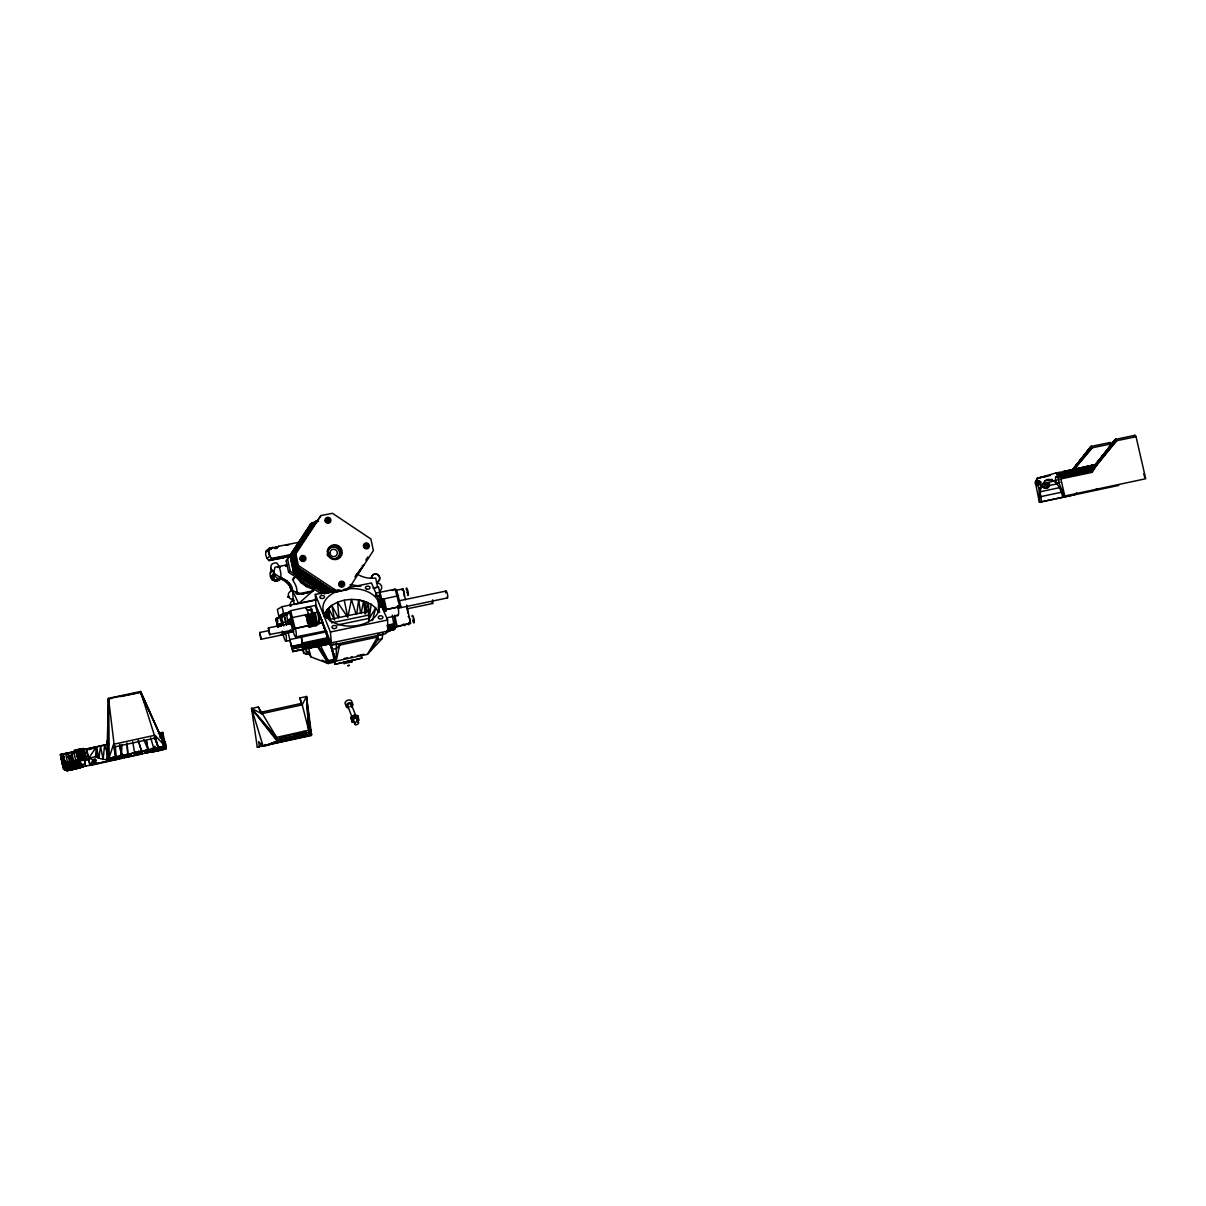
<?xml version="1.0" encoding="UTF-8"?>
<svg xmlns="http://www.w3.org/2000/svg" width="1206" height="1206" viewBox="0 0 1206 1206"><rect width="100%" height="100%" fill="white"/><g stroke="black" fill="none" stroke-linecap="round" stroke-linejoin="round"><path stroke-width="1.5" d="M1090.495 448.315L1091.038 446.416L1109.882 442.542M303.234 648.783L301.153 635.969L303.143 648.873L330.022 643.13M335.494 590.503L315.309 594.407L315.927 605.261L330.957 642.919L390.789 630.452C394.648 627.09 387.533 628.567 386.734 631.311M387.141 631.718L386.372 631.989L394.603 629.05L392.297 615.12M297.189 603.859L294.309 604.447L293.435 599.231A4.281 4.236 44.1 0 1 288.37 595.915A4.281 4.236 44.1 0 1 291.641 590.88M1118.731 485.43L1039.406 502.299L1035.336 482.249L1037.19 478.269L1055.627 473.129L1058.19 473.913L1060.33 477.184L1091.566 470.642L1116.831 440.687L1116.017 439.376L1096.209 464.476L1115.053 439.647L1095.259 464.732L1114.902 441.245L1115.248 439.421L1134.68 435.351M281.149 626.396L279.898 624.045L279.551 626.607M289.244 624.437L289.334 619.13L292.576 629.2L308.796 625.522L306.46 614.608L291.128 617.849L289.455 612.407L290.646 610.658L315.927 605.261M290.661 619.296L290.932 624.075M155.453 737.228L158.333 747.901L165.222 746.378L140.605 691.49L108.495 698.319L115.701 757.308L106.806 758.815L108.48 699.043L112.022 698.289M325.499 617.155L324.535 613.914C332.012 599.744 351.383 596.759 365.448 601.658L365.207 613.779L368.448 609.543M74.893 768.78L70.868 769.684L77.305 768.478L73.913 751.881L71.772 752.333L71.516 761.318L62.26 763.081L60.918 757.067L62.456 756.735M71.697 755.046L71.516 761.318L67.672 753.237L65.697 753.675L69.119 770.287L67.114 770.664L64.717 769.428L61.536 754.519L62.818 754.232M112.158 757.79L121.489 755.634L121.942 744.434M71.456 761.318L68.832 755.68M1039.678 502.239L1038.924 487.872L1037.386 485.219L1036.798 478.556L1046.265 476.099M1040.703 487.39L1040.929 484.269L1039.376 481.616L1037.612 482.099L1040.597 481.48L1040.371 484.601L1037.386 485.219M1048.617 486.531L1048.391 482.702M1059.953 482.445L1056.938 483.093L1055.34 480.395L1055.597 477.214L1057.421 476.717L1059.019 479.415L1058.762 482.596L1064.461 496.013M334.544 661.295L330.595 661.491L334.439 659.833M128.288 753.825C118.701 759.825 105.827 762.071 95.5 756.675L96.405 746.951L88.686 758.182L89.968 765.463L142.293 753.901L141.75 750.268M356.765 613.839L358.649 599.834L371.192 604.251L368.765 621.964L368.267 602.849L369.096 615.015L331.469 622.854M281.194 624.195L281.149 625.733L279.521 626.08M137.906 692.787L113.183 697.716M1044.306 486.561L1044.004 488.4L1048.466 487.45L1049.552 483.651L1045.074 484.586L1044.306 486.561C1037.281 486.711 1041.622 497.596 1041.411 501.802L1039.406 502.299M316.952 599.789L298.636 603.558L292.651 590.819C292.138 580.372 280.576 578.82 274.275 573.332L272.209 577.87C271.938 579.83 274.455 569.941 274.953 567.287L286.606 564.936A13.522 13.296 38.8 0 0 287.525 564.604M277.29 581.217L280.546 577.93L277.29 581.217L274.018 580.629C274.486 564.318 272.737 581.141 280.485 577.976C282.325 575.503 278.48 560.549 275.179 563.036M89.289 749.846L89.455 748.926L93.525 748.037M361.212 612.98L363.579 601.085L365.207 613.779L367.77 602.578L365.448 601.658M348.172 615.603L351.443 599.412L355.951 613.794M359.509 571.011L358.71 571.961M358.77 572.232L359.463 571.131M134.725 751.82L137.032 752.815L138.886 750.901M338.811 643.672L339.67 645.104L336.142 661.039L319.032 613.04L336.142 661.039L367.423 654.345L381.94 638.803L383.176 633.346M372.413 620.547L375.714 607.96L371.192 604.251M305.6 733.821L296.993 734.047C294.174 737.032 278.194 743.348 279.596 737.59L305.977 731.921L305.6 733.821L291.038 737.77L296.993 734.047L305.842 733.595L303.852 731.379M107.334 760.021L106.897 761.423L110.937 760.534L101.922 762.388M366.941 545.625L367.016 544.223L366.142 545.564L364.574 544.901L365.9 546.092L364.438 545.172M367.001 544.268L366.142 545.564M341.72 583.508C342.76 581.247 343.74 586.749 341.087 585.603C339.112 583.96 342.142 583.026 340.077 582.875M342.836 582.815L341.976 584.126M1041.321 487.179L1044.848 480.847L1047.426 479.43C1056.471 478.782 1060.722 489.244 1062.652 496.465L1145.7 478.737L1136.052 436.738A1.719 1.01 78.7 0 0 1134.107 436.044M327.444 520.434L326.133 519.243L327.715 519.922C329.087 516.786 330.112 523.449 327.55 521.399C325.65 523.404 328.529 518.64 326.555 521.716M328.575 518.625L327.926 519.711M290.827 623.381L268.395 627.889L269.526 634.477L293.706 629.984M302.992 557.881C304.455 555.378 303.294 559.524 304.304 559.946C300.701 560.911 303.339 557.549 301.56 559.976M304.123 557.202L303.249 558.514M368.011 546.831C369.443 544.569 362.976 549.65 365.976 545.986M302.45 558.695C298.892 555.453 303.55 559.599 303.626 556.795M280.455 578.398L279.204 580.267L280.546 577.93L274.079 580.583L272.586 578.925M274.44 579.528L272.285 580.267L270.415 576.423A9.693 9.558 38.7 0 1 270.234 573.242L270.355 572.458A9.693 9.558 38.7 0 1 271.094 570.197M280.199 578.383L279.114 579.302M278.269 626.351L276.777 619.326L277.651 617.804L287.435 614.593M158.348 733.399L162.735 732.449L165.885 747.328L164.951 748.881L157.308 750.735L161.001 749.755M288.053 623.442L286.485 614.035L290.646 610.658L295.078 628.386L292.576 629.2M1060.33 477.184L1060.858 478.918L1092.093 472.36L1097.159 464.204L1116.515 439.889L1096.676 464.34L1116.017 439.376L1096.209 464.476L1115.746 439.27M272.119 576.77L274.275 573.332L272.812 574.674M354.941 576.981L356.916 573.92M365.81 560.142L367.785 557.066M346.755 589.809L348.715 588.784L373.363 550.554L370.875 538.976L332.479 513.319L320.917 515.55L295.862 553.81L298.379 565.524L296.706 566.684L335.268 592.161L346.755 589.809L348.338 587.352M357.926 573.739L361.74 567.83M341.449 583.779L342.323 582.423M341.268 584.232L340.288 585.588M340.755 586.026L341.72 584.669M365.448 547.78L366.488 546.333L367.679 547.343M366.654 545.911L367.529 544.569M302.088 560.323L302.977 559.041M327.007 522.138L328.047 520.675L329.268 521.701M328.228 520.283L329.117 518.927M321.399 593.94L288.626 572.322L286.214 561.031L310.424 524.082L312.113 522.695L318.55 521.339M286.214 561.031L312.113 522.695M290.736 555.8L310.937 525.334M291.324 555.348L311.585 524.821M312.218 524.293L291.927 554.896L295.576 572.473L326.374 592.508M312.867 523.781L292.53 554.443L296.194 572.051M293.133 553.976L313.53 523.253M314.178 522.726L293.751 553.524L297.52 571.147L328.424 591.392L334.228 590.02M314.826 522.198L294.354 553.057L298.048 570.785L329.223 590.955L333.414 589.87M294.973 552.604L315.49 521.655M295.591 552.137L316.153 521.128M296.209 551.67L316.258 521.037M365.84 546.182L364.996 547.358M276.777 619.326L281.119 615.889L283.817 625.989M1116.696 440.265L1091.852 471.486L1060.632 478.043M360.82 568.569L360.443 569.594M92.636 761.86L94.581 762.177L96.45 760.262L95.168 759.237L93.058 759.705L89.968 765.463L86.41 749.137M333.941 618.648L328.575 608.306L326.163 611.171L330.323 621.045L328.575 608.306L331.801 605.367L338.268 617.683M266.33 745.263L307.244 736.384L309.007 734.062L306.475 696.51L299.781 697.973L301.47 703.219M1096.209 464.476L1115.248 439.421M1074.214 469.36L1092.335 447.788L1091.551 446.491L1072.104 471.049L1090.812 446.537M1072.104 471.049L1091.038 446.416L1073.672 469.496L1092.214 447.366M1091.807 446.702L1071.652 471.184L1091.294 446.401M1095.741 464.596L1114.917 439.979M1071.652 471.184L1090.495 447.079M1096.676 464.34L1116.274 439.587M1085.671 454.059L1071.199 471.305L1090.435 447.471M1095.259 464.732L1114.841 440.808M1071.199 471.305L1090.435 447.893M378.609 635.245L367.423 654.345L378.006 639.647L377.855 634.462M1039.376 478.33L1040.175 477.636M299.781 697.973L302.239 704.817L261.777 713.696L251.557 708.48L257.27 747.147L259.38 746.816L258.612 741.615L263.179 746.243L267.054 745.383L277.139 741.177L276.626 737.379L258.34 707.002L251.557 708.48L276.626 737.379L308.661 730.233L302.239 704.817L306.475 696.51L311.6 734.982L310.711 729.992L311.073 735.539L307.244 736.384M268.817 630.587L259.652 632.532L261.054 639.286L284.872 634.356M261.144 639.301L259.727 632.487M269.918 634.944L268.395 627.889M1059.592 475.646L1090.812 469.119L1097.159 464.204L1086.772 466.616L1097.159 464.204L1091.204 469.843L1059.984 476.385M298.696 603.528L312.867 590.925A1.628 1.613 49.5 0 0 313.877 588.483C307.515 586.312 301.606 582.423 297.957 576.558M266.963 550.373L269.692 548.037A1.538 1.508 35.8 0 1 271.486 549.137A1.538 1.508 36.5 0 1 272.677 547.449A1.538 1.508 36.5 0 1 274.455 548.549A1.538 1.508 37.2 0 1 275.646 546.876A1.538 1.508 37.2 0 1 277.425 547.961A1.538 1.508 37.9 0 1 278.616 546.288L300.113 542.067L298.063 543.665M290.36 556.403L269.044 560.609A9.603 9.452 37.1 0 1 267.43 558.83L267.008 558.152A9.603 9.452 37.1 0 1 265.772 552.031L268.501 549.725A1.538 1.508 35.8 0 1 269.692 548.037M269.903 549.785L272.677 547.449M275.782 548.64L278.616 546.288M267.129 558.348L269.873 556.117L268.501 549.725A9.708 9.542 37.7 0 0 269.737 555.921L270.174 556.599A9.708 9.542 37.7 0 0 271.802 558.393L291.566 554.504M320.917 515.55L294.204 555.046L295.862 553.81M309.776 526.283L316.711 520.675M269.044 560.609L271.802 558.393M327.715 519.922L326.434 519.032M282.988 557.82L269.526 560.217M283.259 557.79L286.184 555.559M274.079 571.342C269.692 570.679 269.662 563.805 274.124 563.066M271.154 569.172L270.822 568.071M271.787 570.091L273.702 571.267M296.631 551.353L290.133 556.252L293.857 573.634L300.445 569.157M270.265 573.016L272.827 571.101M270.415 576.423L274.275 573.604M286.139 566.277A7.221 7.13 39.1 0 0 285.46 565.765L286.606 564.936M270.626 577.192L273.189 575.322M270.898 577.945L273.476 576.091M1073.898 494.957L1076.717 492.922M1044.215 477.003L1050.456 475.405M288.626 572.322L290.209 571.222L287.767 559.855M281.691 578.156L280.561 578.925L284.586 580.674L289.259 585.272L291.475 591.407L292.651 590.684L299.601 593.563L312.867 590.925L311.615 591.649M276.129 581.322L275.074 581.081L280.546 577.93M282.641 579.649L283.772 578.88M284.586 580.674L285.732 579.905M286.365 581.97L287.51 581.202M282.656 578.398L280.621 578.292M287.933 583.508L289.093 582.754M355.378 722.605L351.971 721.942L351.067 717.133L354.353 714.977L357.76 715.64L358.664 720.449L357.76 715.64M351.971 721.942L351.851 719.123L355.137 716.967L358.544 717.63M289.259 585.272L290.42 584.518M290.299 587.201L291.46 586.463M407.176 608.819L432.728 603.482L432.728 599.879M292.425 579.785A3.874 3.814 43.9 0 1 296.766 577.342L300.927 582.558L302.133 581.789M291.053 589.267L292.214 588.528M1064.205 471.516C1069.963 475.677 1058.265 471.471 1055.913 473.249L1097.159 464.204L1090.375 468.456L1059.154 474.983M295.726 592.749L296.917 592.025A16.311 16.13 39.7 0 0 293.646 581.699A3.889 3.829 44.1 0 1 293.435 579.679L293.601 579.016A3.889 3.829 44.1 0 1 295.937 576.694M300.927 582.558L306.279 586.523L307.515 585.784M295.907 593.005L297.098 592.297M296.872 593.849L298.063 593.141M297.158 594L298.349 593.292M297.46 594.121L298.651 593.397M297.761 594.196L298.952 593.488M298.078 594.256L299.269 593.533M298.395 594.272L299.601 593.563M299.028 594.211L300.234 593.503M316.681 599.578L282.098 606.663L277.365 609.422L278.782 616.01L287.691 614.171M311.887 591.573A1.628 1.598 49.2 0 0 312.444 588.98L313.711 588.242M352.167 656.773L350.931 657.044M362.192 565.855L363.745 564.981L355.876 575.669M292.53 600.603L293.646 600.211L292.259 599.352M278.782 616.01L283.531 613.372L289.772 612.105M277.606 626.954L275.857 618.829L277.651 617.804M287.164 614.397L283.847 615.331L285.792 621.919L281.511 622.869L279.958 617.593M286.485 614.035L289.455 612.407M290.525 555.951L294.158 573.423L324.58 593.488L331.544 589.704M335.268 592.161L348.715 588.784M278.013 626.698L279.129 626.125M305.359 615.166L308.57 614.171L310.696 626.743L310.485 625.281L314.992 624.346L310.651 609.769L307.666 610.387M1094.4 465.215L1093.375 465.245L1097.159 464.204L1089.892 467.883L1066.255 472.812M282.4 631.04L282.988 633.768L285.325 633.014M290.405 630.241L289.576 630.617L290.782 630.421M308.51 623.954L309.128 627.105L307.168 614.472L306.068 615.015L306.641 616.613M323.298 622.507L316.907 623.999L322.56 622.809M319.153 623.517L318.881 612.663M392.252 590.488L395.146 589.176L396.699 590.337L400.859 606.407L385.634 609.678L400.859 606.407M316.439 625.582L314.495 612.95L313.078 613.236L311.163 607.945M382.694 599.186L398.538 595.658M267.054 745.383L277.139 741.177L309.007 734.062L311.073 735.539L306.475 696.51L309.007 734.062L304.545 736.715M124.143 757.504L156.584 750.72M1064.717 471.667L1097.159 464.204L1089.38 467.4L1065.757 472.33M383.372 598.719L386.01 610.914L383.975 611.472L379.227 595.643L376.287 596.246M385.151 611.261L386.01 610.914M397.98 607.251L398.387 605.563M393.744 627.226L410.568 623.201L406.663 605.141M290.736 606.286A4.281 4.236 45.9 0 1 292.591 600.573L293.646 600.211M410.568 623.201L393.789 627.678M109.746 758.378L115.701 757.308L114.027 748.202M1097.159 464.204L1088.867 467.008L1065.245 471.953M163.323 741.147C165.795 761.152 168.433 737.982 162.267 741.509M77.305 768.478L80.018 767.83L66.737 770.559M69.119 770.287L75.963 768.704L74.109 769.157M288.294 555.408L286.154 556.056L290.902 555.363M331.499 647.833L335.012 664.265L361.936 658.069L361.227 654.752M292.591 600.573L293.42 600.317M361.936 658.069L351.248 660.782M281.918 616.884L282.701 616.688M69.224 761.845L73.988 760.805L67.491 762.237M158.74 747.207L159.388 750.343L165.735 748.881L145.851 752.77M1084.013 467.792L1082.415 468.35L1083.29 468.335M99.54 762.765L99.872 762.795M285.747 738.569L292.319 736.791L279.822 738.6M1041.321 487.224L1038.924 487.872L1041.909 487.239M1056.29 483.259L1058.762 482.596M1048.15 485.822L1046.371 486.304L1044.833 483.651M1048.466 487.45L1044.969 488.37L1043.944 483.892M156.901 747.614C154.805 752.74 165.252 750.675 161.167 746.665M347.901 665.667L349.408 665.335L347.75 665.697M1062.652 496.465L1064.747 495.937L1060.858 478.918M1073.446 495.063L1074.757 494.731L1041.411 501.802M1098.998 488.671L1095.515 489.47M114.329 757.232L111.314 757.896M1087.028 467.024L1089.018 466.541M304.726 593.352L301.334 594.106L310.123 591.995M127.625 756.69L125.183 757.262L124.112 756.313M301.334 594.106L309.897 592.056L301.696 593.834M351.398 660.632L352.499 660.345L345.685 661.883M75.465 768.84L73.958 760.956L78.36 759.946L79.943 767.845M148.7 751.971L145.413 752.71M1091.098 466.044L1093.842 465.395M351.7 662.004C354.835 661.19 341.841 663.978 344.057 663.662M75.405 768.101L77.078 767.679L75.677 767.951M78.857 767.393L83.651 766.353M75.677 768.237L77.561 767.77L75.224 768.237M102.088 762.147L104.078 761.679M74.079 760.911L76.053 760.443L77.802 768.358M288.053 632.457L293.736 631.13M74.968 768.795L73.928 769.036M63.586 764.318L64.868 764.016M113.997 757.308L111.676 757.775M157.383 747.735L159.433 747.268L155.785 748.082M68.817 769.82L73.687 768.704M65.335 770.137L63.782 769.172L62.787 764.182L64.099 763.895L65.335 770.137L63.375 769.051L62.29 764.091L63.526 763.805M72.194 769.518L74.38 769.142L72.722 761.227L73.958 760.956M121.776 758.046L112.55 760.142M121.489 755.634L119.62 744.569L121.489 755.634L158.423 747.569L154.428 737.017M106.445 761.137L110.485 760.232M157.383 750.539L158.514 750.283M159.87 750.132L165.674 748.851L164.242 741.042M85.46 765.071L84.526 759.931L88.611 759.026M279.506 738.871L276.792 739.474L251.557 708.48L263.179 746.243L277.139 741.177L251.557 708.48M306.098 732.977L308.796 732.328M257.27 747.147L311.6 734.982M62.29 764.091L60.3 754.609L61.536 754.338M162.735 732.449L161.544 732.705L165.071 749.047M86.531 749.122L88.686 758.182L95.5 756.675M157.082 747.765L155.393 748.157M68.893 769.835L100.867 762.765M102.872 762.328L104.877 761.875M347.253 661.431L343.167 662.395M65.425 753.66L70.31 752.574M83.41 755.167L84.345 759.931L78.315 761.303L79.566 767.725L81.541 767.287L79.204 756.087L83.41 755.167L82.068 748.745L84.526 759.931M78.496 759.599L77.953 756.84L84.797 755.333L84.39 753.328M79.325 756.705L83.546 755.785M62.26 763.081C63.194 765.599 60.602 758.845 63.496 760.534M62.169 757.051L63.014 760.971L64.838 760.639M79.445 757.323L83.666 756.403M62.079 761.408L63.601 761.076M78.149 757.805L84.993 756.298L84.797 755.333M63.014 760.971L64.958 761.197M79.566 757.941L83.787 757.006M62.169 761.906L63.707 761.574M62.245 762.358L65.049 761.71M78.33 758.725L85.174 757.217L84.993 756.298M79.686 758.544L83.907 757.609M62.32 762.75L65.139 762.177M68.486 761.679L72.058 760.88M79.807 759.132L84.013 758.197M62.32 763.368L65.214 762.584M62.38 763.594L78.3 759.931L79.611 767.936M79.913 759.72L84.134 758.785M62.426 763.76L65.199 763.217M69.028 762.539L72.616 761.74M63.149 761.514L63.692 763.805L65.26 763.458M80.033 760.293L84.239 759.358M85.355 758.152L85.626 759.629L89.244 758.875M85.49 760.413L89.093 759.614M106.806 758.815L165.222 746.378L140.605 691.49L158.333 747.901L162.931 746.71L161.529 746.951M85.264 763.79L80.832 764.694L80.139 760.85M78.511 766.986L81.902 766.247M127.73 756.117L130.836 755.423M82.551 766.398L79.174 766.895M90.465 764.574L97.219 763.081L96.314 763.021M113.108 759.584L115.098 759.147M133.821 755.001L142.444 753.147M145.112 752.318L154.247 750.961M83.546 766.549L80.772 767.152L80.546 765.9M107.138 760.911L109.128 760.473M161.152 749.393L157.217 750.177M114.992 759.629L117.012 759.192M145.624 751.745L145.836 753.026L150.222 752.092M71.923 769.624L73.747 769.172L72.013 761.363M81.013 749.635L80.832 748.836L74.169 750.283L74.636 752.016L77.923 751.308M78.978 761.152L76.506 749.951L83.485 748.444L85.626 759.629M74.44 751.067L79.37 749.996M79.702 750.418L60.3 754.609M82.46 749.846L108.721 744.012M61.642 754.504L77.486 751.021M79.204 756.087L78.149 750.946L82.355 750.026M82.747 749.876L108.284 744.358M86.651 749.288L91.068 749.167M71.727 753.69L76.4 752.665L76.234 751.368L79.807 767.89M78.42 752.243L82.626 751.323M261.039 712.249L301.711 703.339M78.541 752.891L82.762 751.971M61.189 757.067L63.752 756.72M69.028 755.544L72.586 754.76M64.054 756.705L62.456 757.051L61.868 754.278L65.199 769.579L66.827 770.589L63.39 754.187L62.034 754.474M78.676 753.539L82.897 752.619M61.069 757.745L62.863 757.398M62.32 757.745L63.888 757.398M78.812 754.187L83.033 753.268M161.453 736.082L163.006 735.735L162.328 732.524M61.205 758.393L62.727 758.061M67.461 756.946L71.018 756.162M87.541 752.634L77.546 754.835L77.953 756.84M113.997 747.072L155.68 737.936M62.471 758.423L64.039 758.077M78.948 754.82L83.154 753.901M61.34 759.041L62.863 758.71M77.757 755.845L84.601 754.338M67.114 770.664L65.184 762.735L72.089 761.363M64.642 753.72L69.586 752.65M159.584 733.067L161.318 732.69M62.079 754.293L60.677 754.579L62.787 764.182M117.721 758.634L120.464 758.046M146.484 752.408L148.851 751.911M83.47 766.338L79.204 767.333M165.674 748.851L152.408 751.655M152.016 748.534C150.177 753.69 160.021 751.519 156.328 747.735M158.619 750.464L157.504 747.479M120.464 696.616L140.62 692.44M335.328 659.049L328.122 660.602L317.962 645.557M330.595 661.491L328.002 662.049L317.887 646.446M344.162 658.491L347.554 657.767M357.217 655.702L363.956 654.255M335.374 661.958L328.183 663.496L310.937 656.878L306.038 650.17L306.309 654.406L308.842 653.878M335.012 664.265L342.233 662.712M105.977 744.78L107.62 744.419M153.087 751.624L157.232 750.75M326.992 631.703L289.741 639.587L291.762 647.366L302.495 645.104M303.158 645.135L328.213 639.858M387.503 627.346L394.543 625.869M291.762 647.366L302.57 645.391M291.852 647.652L302.661 645.677M291.942 647.939L302.751 645.919M303.249 645.813L330.082 640.145M387.593 628.025L394.618 626.532M292.033 648.18L302.932 646.326M292.123 648.406L303.083 646.582M303.324 646.431L330.158 640.778M387.639 628.643L394.664 627.165M292.349 648.843L303.219 646.702M303.369 647.019L330.188 641.351M391.98 628.311L394.694 627.738M1040.582 491.671L1058.627 487.857M330.203 641.863L303.399 647.532L303.746 653.049L306.309 654.406M391.98 628.823L394.694 628.251M303.384 647.969L330.203 642.301M391.95 629.261L394.664 628.688M303.369 648.331L330.158 642.662M391.89 629.622L394.603 629.05M303.309 648.602L330.097 642.934M391.814 629.894L394.528 629.321L393.88 626.396M394.422 629.517L391.588 630.18L390.91 627.06M293.646 631.673L288.189 632.833L292.681 651.406L330.218 643.476M292.681 651.406L330.384 643.657M386.071 631.884L389.041 631.416M292.832 651.602L330.64 643.763M381.94 638.803L378.006 639.647L376.754 637.25L339.67 645.104L336.7 648.406L332.705 649.25L329.947 641.11L331.59 645.21L385.739 633.738L387.895 630.874L387.623 620.005L371.433 582.965L349.71 587.397M1040.612 496.661L1062.26 492.063M285.988 545.308L289.425 544.584M1058.687 474.395L1061.717 473.762M1035.426 481.45L1039.029 480.697M1055.597 477.214L1058.612 476.581L1058.371 479.762L1055.34 480.395M295.802 636.919L326.208 630.723M386.9 617.834L397.859 615.542M1044.848 480.847L1052.099 479.325M1035.306 483.078L1040.718 481.948M283.395 635.517A10.432 1.492 78.2 0 0 286.018 641.215L289.621 640.461M315.309 594.407L330.399 632.019L387.623 620.005M1035.351 483.938L1040.748 482.807M1042.768 483.485L1055.446 480.832M1048.768 485.611L1057.722 483.727M302.766 642.964L327.821 637.688M387.126 625.205L394.166 623.728M302.917 643.702L327.972 638.426M387.277 625.929L394.317 624.452M291.505 646.371L304.018 643.733M291.596 646.717L328.092 639.15M387.412 626.653L394.437 625.175M291.671 647.049L304.183 644.411M124.097 757.262L126.871 756.69M278.179 567.468L280.546 567.001M279.536 624.829L282.083 624.361M279.506 625.175L282.249 624.693M289.063 623.05L290.752 622.703M308.962 619.025L313.47 618.09M379.302 604.432L382.242 603.829M398.372 600.935L445.964 591.061M291.249 623.427L292.937 623.08M309.143 619.688L313.65 618.753M313.816 619.432L309.324 620.366L310.168 623.849L314.676 622.914M291.43 624.135L293.133 623.788M309.49 621.06L313.997 620.125M379.845 606.452L382.784 605.834M309.671 621.738L314.178 620.804M380.026 607.131L382.965 606.512M309.836 622.447L314.344 621.512M310.002 623.14L314.51 622.206M328.891 619.598L368.312 611.397M295.078 628.386L308.796 625.522M337.303 625.01L369.322 618.316L375.714 607.96L378.624 612.362L379.739 612.135M398.04 608.246L447.456 597.95M309.128 627.105L317.133 625.266M290.375 632.095L282.988 633.768M280.968 634.733L282.596 634.386L281.827 633.271M1055.627 473.129L1059.154 472.42M1063.195 471.546L1096.827 464.521M283.666 634.431L280.154 635.11M1057.149 473.249L1060.18 472.616M1057.677 473.521L1060.707 472.888M1037.627 478.073L1040.612 477.455M1058.19 473.913L1061.22 473.28M67.792 762.267L69.948 761.815M76.053 760.443L73.566 760.865L71.772 752.333M1116.831 440.687L1136.052 436.738M396.397 590.277L403.151 588.89L405.487 599.729M1092.335 447.788L1111.193 443.898A1.688 0.965 78.6 0 0 1109.339 443.205M306.671 608.879L307.304 610.115L311.811 609.181M384.624 611.201L380.644 594.995L376.227 595.915L375.518 594.694M278.179 617.517L283.078 616.507M382.001 599.005L384.066 598.568L386.402 609.362M307.681 614.623L312.173 613.688M377.945 600.106L380.885 599.488M307.862 615.211L312.369 614.291M378.141 600.678L381.081 600.075M288.973 619.643L291.445 619.175M312.55 614.894L308.058 615.814L308.781 618.361L313.289 617.427M378.337 601.281L381.277 600.678M288.927 619.959L291.611 619.447M322.771 613.01L323.917 612.769L324.113 616.402M379.438 601.281L378.322 601.508L378.624 612.362M288.912 620.321L290.586 619.974M290.103 620.14L291.792 619.794M308.239 616.432L312.731 615.512M288.897 620.758L291.973 620.201M308.419 617.065L312.927 616.13M378.729 602.518L381.669 601.9M288.912 621.256L290.601 620.909M288.943 621.814L290.631 621.452M308.6 617.713L313.108 616.779M378.925 603.151L381.865 602.533M279.626 624.301L281.254 623.969M288.988 622.402L290.676 622.055M379.106 603.784L382.046 603.181M279.566 624.527L281.933 624.09M334.243 589.433L330.73 590.141L299.601 569.729M334.122 589.493L330.037 590.518L298.877 570.227L298.214 566.609L299.088 570.091L330.143 590.458M335.042 590.171L327.625 591.829L296.812 571.629L293.043 554.051M326.027 592.704L338.253 590.171M325.243 593.126L338.027 590.292M324.459 593.548L340.303 590.201A28.235 18.753 -2.4 0 0 333.112 622.16A28.235 18.753 -2.4 0 0 378.774 610.688A28.235 18.753 -2.4 0 0 343.785 589.402M329.404 592.613L324.354 593.608L290.209 571.222M373.091 588.015L378.563 586.9L379.98 593.518M374.81 587.955L377.689 587.367L375.699 578.156L368.78 578.126A29.517 28.869 55.5 0 1 358.951 575.096M376.197 593.066L395.146 589.176L399.759 606.588M310.319 606.814L305.827 607.749L306.249 609.09M314.495 612.95L317.449 612.346L319.786 623.231M1088.611 467.415L1090.179 467.099M310.424 524.082L313.605 523.464M159.78 733.037L159.569 734.168M160.775 732.856L161.287 734.077M278.073 618.557L275.903 618.753L277.802 626.954M95.048 747.057L95.425 748.263M93.028 747.464L93.179 748.7M75.435 750.011L75.752 751.232M432.653 603.497L431.914 602.472M376.8 583.297L377.795 583.161A4.221 4.146 61.6 0 1 379.513 591.136M84.42 749.574L86.5 759.494L86.003 757.941M164.242 747.449L165.885 747.328M291.581 590.925L292.651 590.819L293.194 599.276M148.579 752.167L149.981 752.107M141.147 753.192L142.142 753.162M142.067 753.901L138.72 751.685M288.882 597.272L288.34 597.272A33.271 1.749 -12 0 1 288.867 596.292M292.952 651.707L292.485 648.964M98.862 763.217L99.676 763.277M1087.284 466.541L1090.375 468.456L1092.093 472.36M350.026 584.593L360.865 586.252M325.997 519.53L327.414 520.253M364.785 544.66L366.307 545.474M88.686 758.182L93.058 759.705M301.003 557.775L302.42 558.514M339.745 583.403L341.117 584.307M306.279 586.523L312.444 588.98M322.168 660.195L328.183 663.496L328.122 660.602L320.51 645.662M130.73 755.062L132.328 756.056L129.69 755.092M298.379 565.524L337.167 591.151M300.234 569.307L331.424 589.764M300.023 569.443L331.198 589.885M299.812 569.594L330.957 590.02M299.284 569.941L330.489 590.277M329.69 590.714L298.666 570.363L298.003 566.76M329.449 590.834L298.455 570.513L297.038 563.368M297.942 570.86L328.876 591.151M328.65 591.272L297.731 570.996L294.158 553.222M328.198 591.528L297.219 571.358L293.45 553.75M327.851 591.709L297.008 571.493L293.239 553.901M296.601 571.78L327.399 591.965M296.299 571.976L327.173 592.086M326.826 592.267L296.088 572.126L292.334 554.594M326.6 592.387L295.877 572.262L292.123 554.745M326.148 592.643L295.38 572.609L291.731 555.046M295.169 572.744L325.816 592.824M294.973 572.88L325.59 592.945M325.364 593.066L294.761 573.016L291.023 555.574M294.46 573.227L325.138 593.186M294.264 573.363L324.806 593.367M301.349 557.247L302.736 558.167M342.233 584.126L343.348 585.046M341.886 584.639L343.001 585.558M303.49 558.484L304.636 559.433M303.158 559.011L304.304 559.946M328.484 520.238L329.6 521.188M325.288 661.34L328.183 663.496L317.404 646.386M127.836 755.499L129.148 756.509M144.554 702.616L140.393 692.244L165.222 746.378L154.941 735.223L113.545 744.283L108.721 758.845L107.138 740.861M321.64 621.527L322.213 622.371M406.889 590.126L407.598 593.412L407.146 592.719M413.055 620.095L413.522 620.819L413.281 618.241M162.343 741.554L165.222 746.378M379.92 593.789L380.644 594.995M336.444 643.22L336.142 661.039L319.032 613.04L335.615 659.667M118.52 757.549L119.047 758.74M143.785 739.61L148.082 749.755L146.378 740.605L148.082 749.755M258.34 707.002L261.189 713.907M357.82 717.057L358.604 719.047M351.353 704.47L355.891 715.912M357.172 719.183L358.468 722.454M354.353 714.977L355.137 716.967M347.69 706.023L352.197 717.464M353.479 720.736L354.76 724.007M351.067 717.133L351.851 719.123M351.127 718.55L351.911 720.54M121.263 753.705L122.515 756.901L122.168 753.509M154.504 737.348L158.423 747.569M382.995 599.91L383.93 602.623M302.404 649.537L303.746 653.049M314.073 613.372L316.304 621.165M163.413 741.298L163.82 742.082L163.383 737.725M109.173 710.213L108.48 699.043L108.721 758.845L108.495 698.319L108.555 699.269M305.646 615.904L305.932 616.748M107.862 754.911L104.605 745.157L103.128 759.388L100.505 746.062L98.952 758.152L96.405 746.951L97.384 757.579M382.935 601.794L383.237 602.759M315.309 605.593L317.449 612.346M307.304 610.115L308.57 614.171M314.238 616.025L314.811 618.03M1143.755 473.928L1144.72 477.214M150.675 737.786L153.84 748.534M63.692 763.805L62.606 757.745M331.59 645.21L330.399 632.019M307.213 618.512L308.284 622.839M384.217 603.633L385.031 606.889M308.63 648.029L310.937 656.878M306.791 619.688L307.575 622.974M327.429 609.512L330.323 621.045M94.927 759.026L95.606 761.755M93.917 759.448L94.581 762.177M92.832 759.494L93.495 762.222M1056.592 473.099L1057.421 476.717M1038.487 480.455L1039.21 483.666M384.081 605.925L384.563 608.141M78.149 750.946L77.862 749.665L80.305 760.865M315.354 620.201L315.836 622.432M64.204 766.91L64.898 770.001M83.531 749.288L83.757 750.283M76.687 750.78L77.109 752.785M394.724 615.196L397.06 626.05M390.096 627.226L390.789 630.452M315.203 612.814L317.54 623.713M313.078 613.236L315.188 625.808L314.992 624.346M295.696 558.212L298.244 570.649M293.646 553.599L297.324 571.282M292.832 554.217L296.39 571.915M291.43 555.273L295.078 572.805M291.234 555.423L294.867 572.956M290.827 555.725L294.37 573.287M290.329 556.102L293.963 573.559M294.475 627.18L294.792 628.597M291.128 617.849L293.465 628.778M284.33 615.075L286.546 625.432M282.098 606.663L283.531 613.372M277.124 618.09L277.817 621.361M276.521 618.799L277.908 625.281M276.28 618.557L277.998 626.939M163.594 741.117L165.343 748.986M163.081 741.328L164.74 749.137M162.704 741.419L164.348 749.228M163.262 746.197L163.926 749.318M162.795 746.303L163.458 749.423M162.282 746.424L162.946 749.544M159.267 733.203L160.338 738.268M161.74 746.544L162.403 749.665M160.579 746.8L161.242 749.936M159.976 746.936L160.639 750.057M159.358 747.072L160.021 750.207M158.107 747.343L158.77 750.479M155.77 747.856L156.433 750.976M154.911 746.408L155.906 751.097M154.428 746.514L155.408 751.202M153.976 746.604L154.971 751.293M153.901 748.248L154.564 751.368M153.554 748.323L154.202 751.444M153.252 748.383L153.901 751.504M152.996 748.429L153.659 751.549M152.8 748.474L153.464 751.594M152.423 748.519L153.268 751.624M84.842 752.167L85.837 757.067M77.697 760.112L79.355 767.996M77.38 760.172L79.038 768.071M77.018 760.262L78.676 768.162M76.611 760.353L78.269 768.252M75.119 760.7L76.777 768.599M74.546 760.82L76.204 768.735M73.34 761.092L74.998 769.006M71.456 761.499L73.114 769.413M70.822 761.649L72.481 769.564M70.204 761.785L71.863 769.699M67.672 753.237L71.26 769.82M69.013 762.041L70.672 769.956M68.456 762.162L70.114 770.061M67.943 762.267L69.601 770.182M67.023 762.463L68.682 770.378M66.632 762.539L68.29 770.453M66.3 762.614L67.943 770.513M66.013 762.674L67.672 770.574M65.787 762.72L67.43 770.619M65.621 762.75L67.265 770.649M344.268 600.241L347.81 617.397L337.559 602.261L338.931 617.532M334.152 654.828L334.906 658.446M61.34 757.745L61.973 760.865M76.883 754.971L77.666 758.86M331.801 605.367L334.695 620.125M85.385 765.056L85.626 766.338M84.345 759.931L85.038 763.76M132.66 741.675L134.605 752.695M151.609 748.474L152.167 751.67M327.052 618.467L325.952 611.608L326.871 618.286M358.649 599.834L360.594 612.829M162.674 747.75L162.855 749.016M108.48 699.043L109.173 704.5M145.775 751.745L145.64 750.464L149.785 749.544L149.921 750.825M115.294 745.911L116.153 756.84M127.052 743.273L127.776 754.217L127.112 743.258M112.912 758.785L112.972 760.082M265.094 744.539A2.261 1.945 -25.1 0 1 262.199 745.926A2.261 1.945 -25.1 0 1 261.009 743.439M308.947 735.147A2.246 1.93 -27.3 0 1 306.927 736.112M309.565 653.667A2.186 1.553 -21 0 1 308.148 651.617M383.071 633.828A2.352 1.583 -1.7 0 1 379.393 634.266M337.152 643.537A2.367 1.598 -3.1 0 1 333.429 643.989M353.931 721.082A2.005 1.372 -21.9 0 1 353.855 719.093A2.005 1.372 -21.9 0 1 356.584 718.49A2.005 1.372 -21.9 0 1 356.659 720.479M353.072 717.103A2.005 1.372 -21.9 0 1 353.916 716.545M349.077 706.716A1.99 1.372 -21.8 0 1 347.825 704.907A1.99 1.372 -21.8 0 1 350.825 703.957A1.99 1.372 -21.8 0 1 350.524 706.264M346.846 705.163A3.573 2.457 -21.8 0 1 345.429 701.967A3.573 2.457 -21.8 0 1 350.087 700.008A3.573 2.457 -21.8 0 1 351.504 703.188M348.73 707.892A3.588 2.457 -21.8 0 1 346.469 704.636A3.588 2.457 -21.8 0 1 351.881 702.917A3.588 2.457 -21.8 0 1 351.338 707.063M406.166 589.387A3.784 0.784 78.3 0 1 407.115 588.739A3.784 0.784 78.3 0 1 408.321 593.638A3.784 0.784 78.3 0 1 407.568 595.131M402.126 590.216A3.784 0.784 78.3 0 1 403.452 590.488A3.784 0.784 78.3 0 1 404.176 596.096M412.075 616.748A3.784 0.784 78.1 0 1 413.236 616.583A3.784 0.784 78.1 0 1 414.261 622.055A3.784 0.784 78.1 0 1 412.919 621.256M408.171 616.522A3.784 0.784 78.1 0 1 409.467 618.211A3.784 0.784 78.1 0 1 410.221 622.899A3.784 0.784 78.1 0 1 409.181 622.824M394.452 617.14A16.326 3.241 78.2 0 1 394.679 620.653M394.181 625.311A16.326 3.241 78.2 0 1 393.503 626.14M406.935 607.523A16.296 3.347 78.2 0 1 407.809 613.025M404.764 624.361A3.739 0.754 78.1 0 1 403.467 624.015M408.698 622.718A3.739 0.769 78.1 0 1 407.718 623.879M445.662 592.839A3.528 0.799 78.2 0 1 446.537 591.528A3.528 0.799 78.2 0 1 447.758 596.367A3.528 0.799 78.2 0 1 446.793 597.347M397.92 605.653A10.658 2.156 78.2 0 1 396.91 615.045M285.958 634.311A10.432 1.492 78.2 0 1 286.018 641.215M295.802 629.743A10.809 1.613 78.2 0 1 295.606 636.919A10.809 1.613 78.2 0 1 292.365 628.416M327.731 555.891A6.708 6.588 49.9 0 1 327.143 554.247M327.308 550.795A6.708 6.588 49.9 0 1 328.047 549.243M329.178 547.931A6.708 6.588 49.9 0 1 339.082 549.258A6.708 6.588 49.9 0 1 336.67 558.936M265.772 552.031A1.523 1.492 35.2 0 1 268.049 550.569M286.38 565.448A13.462 13.236 38.5 0 1 285.46 565.765M289.998 605.97A33.286 1.583 -12 0 1 291.716 605.291M395.071 621.15L396.096 624.919L395.071 621.15M281.254 557.021L272.149 559.011L281.254 557.021M371.478 578.292L371.373 577.93A4.221 4.146 59.9 0 1 375.443 573.95A4.221 4.146 59.9 0 1 379.739 577.689A4.221 4.146 59.9 0 1 376.498 582.272L377.448 581.955A4.221 4.146 59.9 0 0 377.779 574.689A4.221 4.146 59.9 0 0 371.373 577.93L371.478 578.292M141.524 751.172L138.298 740.439L141.524 751.172M355.695 724.67A2.005 1.372 -21.9 0 0 358.559 722.801A2.005 1.372 -21.9 0 0 355.604 722.228A2.005 1.372 -21.9 0 0 355.695 724.67M320.992 598.372A2.337 1.538 -3.1 0 0 324.504 596.94A2.337 1.538 -3.1 0 0 321.007 595.689A2.337 1.538 -3.1 0 0 320.992 598.372M366.579 589.041A2.322 1.523 -1.9 0 0 370.046 587.608A2.322 1.523 -1.9 0 0 366.518 586.387A2.322 1.523 -1.9 0 0 366.579 589.041M378.955 618.527A2.367 1.583 -1.7 0 0 382.89 617.698A2.367 1.583 -1.7 0 0 379.935 615.844A2.367 1.583 -1.7 0 0 378.955 618.527M333.127 628.462A2.382 1.598 -3 0 0 336.7 626.969A2.382 1.598 -3 0 0 333.127 625.688A2.382 1.598 -3 0 0 333.127 628.462M327.414 551.685A7.477 7.342 50 0 0 338.208 558.845A7.477 7.342 50 0 0 338.811 546.001A7.477 7.342 50 0 0 327.414 551.685M363.458 545.7A2.985 2.909 54.4 0 0 367.74 548.549A2.985 2.909 54.4 0 0 367.981 543.439A2.985 2.909 54.4 0 0 363.458 545.7M338.735 583.945A2.985 2.94 55.4 0 0 343.047 586.809A2.985 2.94 55.4 0 0 343.288 581.654A2.985 2.94 55.4 0 0 338.735 583.945M300.038 559.087A3.015 2.955 43.9 0 0 304.967 560.745A3.015 2.955 43.9 0 0 303.867 555.68A3.015 2.955 43.9 0 0 300.038 559.087M325.047 520.811A3 2.925 46.2 0 0 329.947 522.484A3 2.925 46.2 0 0 328.846 517.449A3 2.925 46.2 0 0 325.047 520.811M328.092 551.775A6.739 6.603 50 0 0 337.801 558.212A6.739 6.603 50 0 0 338.358 546.665A6.739 6.603 50 0 0 328.092 551.775M327.731 552.559A5.97 5.849 49.9 0 0 336.338 558.257A5.97 5.849 49.9 0 0 336.821 548.037A5.97 5.849 49.9 0 0 327.731 552.559M329.947 552.71A3.724 3.663 49.9 0 0 335.328 556.268A3.724 3.663 49.9 0 0 335.63 549.876A3.724 3.663 49.9 0 0 329.947 552.71M364.061 545.836A2.231 2.186 54.4 0 0 367.272 547.976A2.231 2.186 54.4 0 0 367.453 544.147A2.231 2.186 54.4 0 0 364.061 545.836M339.353 584.066A2.246 2.201 55.4 0 0 342.594 586.206A2.246 2.201 55.4 0 0 342.775 582.347A2.246 2.201 55.4 0 0 339.353 584.066M300.656 559.011A2.261 2.216 43.9 0 0 304.349 560.262A2.261 2.216 43.9 0 0 303.535 556.463A2.261 2.216 43.9 0 0 300.656 559.011M325.665 520.766A2.246 2.201 46.2 0 0 329.328 522.017A2.246 2.201 46.2 0 0 328.514 518.233A2.246 2.201 46.2 0 0 325.665 520.766"/></g></svg>
